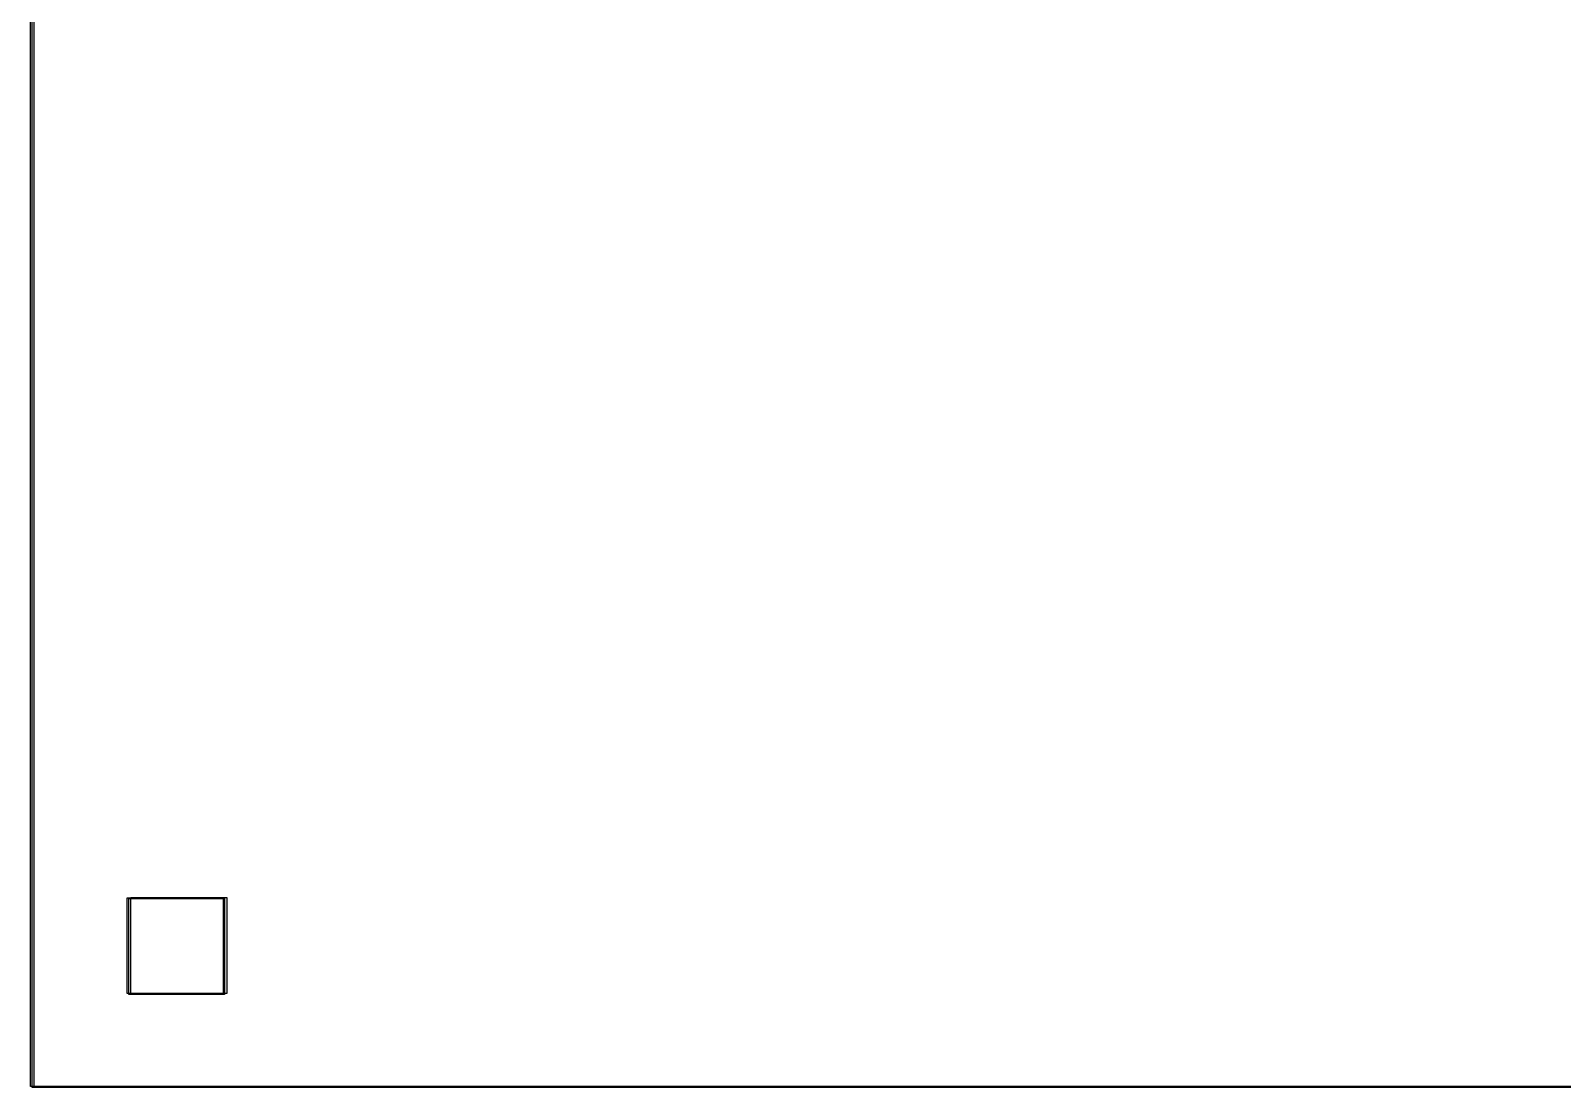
# Model space of a CAD drawing. Header units: millimetres. Extents: x 0 to 3396, y 982 to 2884.
# Drawn here: x 2094 to 2734, y 1492 to 1933 of the extents above; entities that cross this region are included whole.
import ezdxf

# ---------------------------------------------------------------- set-up
doc = ezdxf.new("R2010")
doc.units = ezdxf.units.MM
doc.styles.get("Standard").update_dxf_attribs({"font": 'arial.ttf'})

# ---------------------------------------------------------------- blocks, each defined once
blk = doc.blocks.new('PRO57ARC')
at = {"elevation": 0}
for points in [[(-40.33, -861.17), (-40.33, 38.83), (1259.67, 38.83), (1259.67, -861.17), (-40.33, -861.17)], [(0, -822.33), (0, -782.33), (40, -782.33), (40, -822.33), (0, -822.33)]]:
    blk.add_lwpolyline(points, dxfattribs=at)
for tag, flags in [('PROTEZIONE', 9), ('PROTEZIONE2', 3)]:
    blk.add_attdef(tag, (0, 0), '', height=1, dxfattribs=dict(flags=flags))

msp = doc.modelspace()

# ---------------------------------------------------------------- block references
for p in [(2134.625, 2353.186, 0), (2136.159, 2353.223, 0), (2135.231, 2352.86, 0)]:
    msp.add_blockref('PRO57ARC', p)

doc.saveas('drawing.dxf')
